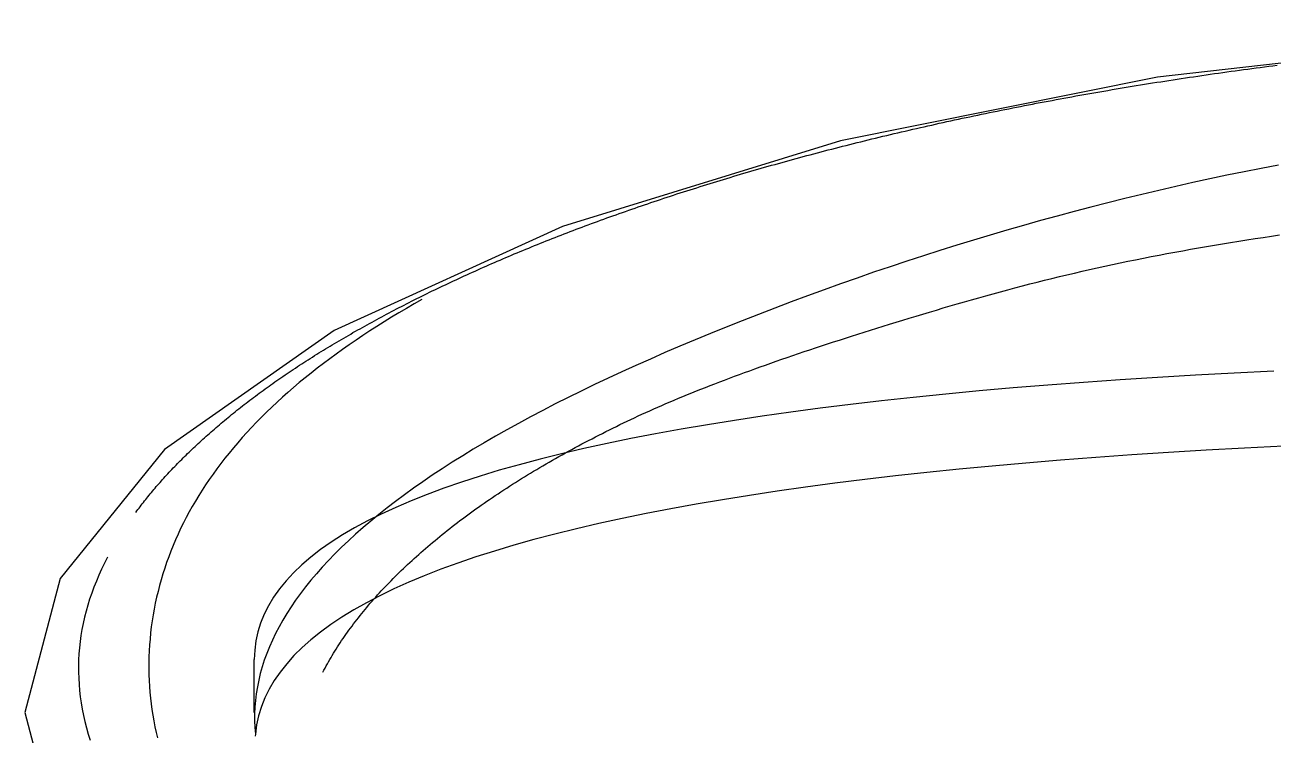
# Model space of a CAD drawing. Extents: x -120222 to -41942, y -19134 to 30932.
# Drawn here: x -81597.01 to -81591.57, y 10154.37 to 10157.46 of the extents above; entities that cross this region are included whole.
import ezdxf

# ---------------------------------------------------------------- set-up
doc = ezdxf.new("R2010")
doc.units = 0
doc.header["$LTSCALE"] = 150
doc.header["$MEASUREMENT"] = 0
doc.layers.get('0').update_dxf_attribs({"linetype": 'CONTINUOUS'})
doc.layers.add('____-568', color=7, linetype='CONTINUOUS')

# ---------------------------------------------------------------- blocks, each defined once
blk = doc.blocks.new('____-172')
at = {"color": 1, "linetype": 'Continuous'}
blk.add_line((-88031.1199, 5605.7698), (-88031.1199, 5606.0016), dxfattribs=at)
blk.add_lwpolyline([(-88021.0584, 5608.5385), (-88022.5592, 5608.7091), (-88024.1199, 5608.7667), (-88025.6806, 5608.7091), (-88027.1814, 5608.5385), (-88028.5645, 5608.2616), (-88029.7768, 5607.8889), (-88030.7717, 5607.4348), (-88031.5109, 5606.9167), (-88031.9662, 5606.3545), (-88032.1199, 5605.7698), (-88031.9662, 5605.1852), (-88031.5109, 5604.623), (-88030.7717, 5604.1048), (-88029.7768, 5603.6507), (-88028.5645, 5603.278), (-88027.1814, 5603.0011), (-88025.6806, 5602.8305), (-88024.1199, 5602.773), (-88022.5592, 5602.8305), (-88021.0584, 5603.0011)], dxfattribs=at)
at = {"color": 1, "linetype": 'Continuous', "flags": 128}
for points in [[(-88031.6363, 5606.6425), (-88031.6317, 5606.6487), (-88031.6271, 5606.655), (-88031.6225, 5606.6612), (-88031.6178, 5606.6674), (-88031.613, 5606.6736), (-88031.6082, 5606.6799), (-88031.6034, 5606.6861), (-88031.5985, 5606.6923), (-88031.5936, 5606.6986), (-88031.5886, 5606.7048), (-88031.5836, 5606.711), (-88031.5785, 5606.7173), (-88031.5734, 5606.7235), (-88031.5682, 5606.7298), (-88031.563, 5606.736), (-88031.5577, 5606.7423), (-88031.5524, 5606.7485), (-88031.5471, 5606.7547), (-88031.5417, 5606.761), (-88031.5362, 5606.7672), (-88031.5307, 5606.7735), (-88031.5252, 5606.7797), (-88031.5196, 5606.786), (-88031.5139, 5606.7922), (-88031.5082, 5606.7985), (-88031.5025, 5606.8048), (-88031.4967, 5606.811), (-88031.4909, 5606.8173), (-88031.485, 5606.8235), (-88031.4791, 5606.8298), (-88031.4731, 5606.8361), (-88031.4671, 5606.8423), (-88031.461, 5606.8486), (-88031.4549, 5606.8549), (-88031.4488, 5606.8611), (-88031.4425, 5606.8674), (-88031.4363, 5606.8737), (-88031.43, 5606.8799), (-88031.4236, 5606.8862), (-88031.4172, 5606.8925), (-88031.4108, 5606.8988), (-88031.4043, 5606.905), (-88031.3977, 5606.9113), (-88031.3912, 5606.9176), (-88031.3845, 5606.9239), (-88031.3778, 5606.9302), (-88031.3711, 5606.9364), (-88031.3643, 5606.9427), (-88031.3575, 5606.949), (-88031.3506, 5606.9553), (-88031.3437, 5606.9616), (-88031.3367, 5606.9679), (-88031.3297, 5606.9742), (-88031.3226, 5606.9805), (-88031.3155, 5606.9868), (-88031.3084, 5606.9931), (-88031.3012, 5606.9994), (-88031.2939, 5607.0057), (-88031.2866, 5607.012), (-88031.2793, 5607.0183), (-88031.2719, 5607.0246), (-88031.2644, 5607.0309), (-88031.2569, 5607.0372), (-88031.2494, 5607.0435), (-88031.2418, 5607.0498), (-88031.2342, 5607.0561), (-88031.2265, 5607.0624), (-88031.2188, 5607.0686), (-88031.2111, 5607.0749), (-88031.2033, 5607.0812), (-88031.1954, 5607.0874), (-88031.1876, 5607.0937), (-88031.1796, 5607.0999), (-88031.1717, 5607.1062), (-88031.1637, 5607.1124), (-88031.1556, 5607.1186), (-88031.1476, 5607.1248), (-88031.1394, 5607.131), (-88031.1313, 5607.1372), (-88031.123, 5607.1434), (-88031.1148, 5607.1496), (-88031.1065, 5607.1558), (-88031.0981, 5607.1619), (-88031.0898, 5607.1681), (-88031.0813, 5607.1742), (-88031.0729, 5607.1804), (-88031.0644, 5607.1865), (-88031.0558, 5607.1926), (-88031.0472, 5607.1988), (-88031.0386, 5607.2049), (-88031.0299, 5607.211), (-88031.0212, 5607.2171), (-88031.0124, 5607.2232), (-88031.0036, 5607.2293), (-88030.9948, 5607.2353), (-88030.9859, 5607.2414), (-88030.977, 5607.2475), (-88030.968, 5607.2535), (-88030.959, 5607.2596), (-88030.9499, 5607.2656), (-88030.9408, 5607.2716), (-88030.9317, 5607.2777), (-88030.9225, 5607.2837), (-88030.9133, 5607.2897), (-88030.904, 5607.2957), (-88030.8947, 5607.3017), (-88030.8854, 5607.3077), (-88030.876, 5607.3136), (-88030.8665, 5607.3196), (-88030.8571, 5607.3256), (-88030.8476, 5607.3315), (-88030.838, 5607.3375), (-88030.8284, 5607.3434), (-88030.8188, 5607.3493), (-88030.8091, 5607.3553), (-88030.7993, 5607.3612), (-88030.7896, 5607.3671), (-88030.7798, 5607.373), (-88030.7699, 5607.3789), (-88030.76, 5607.3848), (-88030.7501, 5607.3907), (-88030.7401, 5607.3965), (-88030.7301, 5607.4024), (-88030.72, 5607.4083), (-88030.7099, 5607.4141), (-88030.6997, 5607.4199), (-88030.6896, 5607.4258), (-88030.6793, 5607.4316), (-88030.6691, 5607.4374), (-88030.6587, 5607.4432), (-88030.6484, 5607.449), (-88030.638, 5607.4548), (-88030.6276, 5607.4606), (-88030.6171, 5607.4664), (-88030.6067, 5607.4721), (-88030.5961, 5607.4779), (-88030.5856, 5607.4836), (-88030.575, 5607.4893), (-88030.5643, 5607.4951), (-88030.5537, 5607.5008), (-88030.543, 5607.5065), (-88030.5322, 5607.5122), (-88030.5214, 5607.5178), (-88030.5106, 5607.5235), (-88030.4998, 5607.5292), (-88030.4889, 5607.5348), (-88030.4779, 5607.5405), (-88030.467, 5607.5461), (-88030.456, 5607.5517), (-88030.4449, 5607.5573), (-88030.4339, 5607.5629), (-88030.4228, 5607.5685), (-88030.4116, 5607.5741), (-88030.4004, 5607.5797), (-88030.3892, 5607.5853), (-88030.378, 5607.5908), (-88030.3667, 5607.5964), (-88030.3554, 5607.6019), (-88030.344, 5607.6074), (-88030.3326, 5607.6129), (-88030.3212, 5607.6185), (-88030.3097, 5607.6239), (-88030.2982, 5607.6294), (-88030.2866, 5607.6349), (-88030.2751, 5607.6404), (-88030.2634, 5607.6458), (-88030.2518, 5607.6513), (-88030.2401, 5607.6567), (-88030.2284, 5607.6622), (-88030.2166, 5607.6676), (-88030.2048, 5607.673), (-88030.193, 5607.6784), (-88030.1811, 5607.6838), (-88030.1692, 5607.6892), (-88030.1573, 5607.6945), (-88030.1453, 5607.6999), (-88030.1333, 5607.7052), (-88030.1212, 5607.7106), (-88030.1091, 5607.7159), (-88030.097, 5607.7212), (-88030.0848, 5607.7265), (-88030.0726, 5607.7318), (-88030.0604, 5607.7371), (-88030.0481, 5607.7424), (-88030.0358, 5607.7477), (-88030.0235, 5607.753), (-88030.0111, 5607.7582), (-88029.9987, 5607.7634), (-88029.9862, 5607.7687), (-88029.9737, 5607.7739), (-88029.9612, 5607.7791), (-88029.9486, 5607.7843), (-88029.936, 5607.7895), (-88029.9234, 5607.7947), (-88029.9107, 5607.7999), (-88029.898, 5607.805), (-88029.8853, 5607.8102), (-88029.8725, 5607.8153), (-88029.8597, 5607.8204), (-88029.8469, 5607.8256), (-88029.834, 5607.8307), (-88029.8211, 5607.8358), (-88029.8082, 5607.8408), (-88029.7952, 5607.8459), (-88029.7822, 5607.851), (-88029.7692, 5607.856), (-88029.7561, 5607.861), (-88029.743, 5607.8661), (-88029.7299, 5607.8711), (-88029.7167, 5607.8761), (-88029.7035, 5607.8811), (-88029.6902, 5607.886), (-88029.677, 5607.891), (-88029.6637, 5607.896), (-88029.6503, 5607.9009), (-88029.6369, 5607.9058), (-88029.6235, 5607.9108), (-88029.6101, 5607.9157), (-88029.5966, 5607.9206), (-88029.5831, 5607.9255), (-88029.5695, 5607.9303), (-88029.556, 5607.9352), (-88029.5423, 5607.94), (-88029.5287, 5607.9449), (-88029.515, 5607.9497), (-88029.5013, 5607.9545), (-88029.4875, 5607.9593), (-88029.4738, 5607.9641), (-88029.4599, 5607.9689), (-88029.4461, 5607.9737), (-88029.4322, 5607.9785), (-88029.4183, 5607.9832), (-88029.4043, 5607.9879), (-88029.3903, 5607.9927), (-88029.3763, 5607.9974), (-88029.3623, 5608.0021), (-88029.3482, 5608.0068), (-88029.334, 5608.0115), (-88029.3199, 5608.0161), (-88029.3057, 5608.0208), (-88029.2915, 5608.0254), (-88029.2772, 5608.0301), (-88029.2629, 5608.0347), (-88029.2486, 5608.0393), (-88029.2342, 5608.0439), (-88029.2198, 5608.0485), (-88029.2054, 5608.0531), (-88029.1909, 5608.0576), (-88029.1764, 5608.0622), (-88029.1619, 5608.0667), (-88029.1473, 5608.0713), (-88029.1327, 5608.0758), (-88029.1181, 5608.0803), (-88029.1034, 5608.0848), (-88029.0887, 5608.0893), (-88029.074, 5608.0938), (-88029.0592, 5608.0982), (-88029.0444, 5608.1027), (-88029.0296, 5608.1071), (-88029.0147, 5608.1115), (-88028.9998, 5608.1159), (-88028.9849, 5608.1203), (-88028.97, 5608.1247), (-88028.955, 5608.1291), (-88028.94, 5608.1334), (-88028.9249, 5608.1378), (-88028.9098, 5608.1421), (-88028.8947, 5608.1464), (-88028.8796, 5608.1507), (-88028.8644, 5608.155), (-88028.8492, 5608.1593), (-88028.834, 5608.1636), (-88028.8187, 5608.1678), (-88028.8034, 5608.1721), (-88028.7881, 5608.1763), (-88028.7727, 5608.1805), (-88028.7574, 5608.1847), (-88028.7419, 5608.1889), (-88028.7265, 5608.193), (-88028.711, 5608.1972), (-88028.6955, 5608.2014), (-88028.68, 5608.2055), (-88028.6644, 5608.2096), (-88028.6488, 5608.2137), (-88028.6331, 5608.2178), (-88028.6175, 5608.2219), (-88028.6018, 5608.2259), (-88028.586, 5608.23), (-88028.5703, 5608.234), (-88028.5545, 5608.2381), (-88028.5387, 5608.2421), (-88028.5228, 5608.2461), (-88028.5069, 5608.2501), (-88028.491, 5608.254), (-88028.4751, 5608.258), (-88028.4591, 5608.2619), (-88028.4431, 5608.2659), (-88028.4271, 5608.2698), (-88028.411, 5608.2737), (-88028.3949, 5608.2776), (-88028.3788, 5608.2815), (-88028.3626, 5608.2853), (-88028.3464, 5608.2892), (-88028.3302, 5608.293), (-88028.3139, 5608.2968), (-88028.2976, 5608.3007), (-88028.2813, 5608.3045), (-88028.265, 5608.3082), (-88028.2486, 5608.312), (-88028.2322, 5608.3158), (-88028.2157, 5608.3195), (-88028.1993, 5608.3233), (-88028.1828, 5608.327), (-88028.1662, 5608.3307), (-88028.1497, 5608.3344), (-88028.1331, 5608.3381), (-88028.1164, 5608.3417), (-88028.0998, 5608.3454), (-88028.0831, 5608.349), (-88028.0664, 5608.3526), (-88028.0496, 5608.3563), (-88028.0329, 5608.3599), (-88028.0161, 5608.3634), (-88027.9993, 5608.367), (-88027.9824, 5608.3706), (-88027.9656, 5608.3741), (-88027.9487, 5608.3776), (-88027.9318, 5608.3811), (-88027.9149, 5608.3846), (-88027.8979, 5608.3881), (-88027.881, 5608.3915), (-88027.864, 5608.395), (-88027.847, 5608.3984), (-88027.83, 5608.4018), (-88027.8129, 5608.4052), (-88027.7959, 5608.4085), (-88027.7788, 5608.4119), (-88027.7617, 5608.4152), (-88027.7446, 5608.4186), (-88027.7274, 5608.4219), (-88027.7102, 5608.4252), (-88027.693, 5608.4285), (-88027.6758, 5608.4317), (-88027.6586, 5608.435), (-88027.6413, 5608.4382), (-88027.6241, 5608.4414), (-88027.6068, 5608.4446), (-88027.5895, 5608.4478), (-88027.5721, 5608.451), (-88027.5548, 5608.4541), (-88027.5374, 5608.4573), (-88027.52, 5608.4604), (-88027.5025, 5608.4635), (-88027.4851, 5608.4666), (-88027.4676, 5608.4696), (-88027.4501, 5608.4727), (-88027.4326, 5608.4757), (-88027.4151, 5608.4788), (-88027.3976, 5608.4818), (-88027.38, 5608.4848), (-88027.3624, 5608.4878), (-88027.3448, 5608.4907), (-88027.3271, 5608.4937), (-88027.3095, 5608.4966), (-88027.2918, 5608.4995), (-88027.2741, 5608.5024), (-88027.2564, 5608.5053), (-88027.2386, 5608.5082), (-88027.2209, 5608.511), (-88027.2031, 5608.5138), (-88027.1853, 5608.5167), (-88027.1675, 5608.5195), (-88027.1496, 5608.5223), (-88027.1317, 5608.525), (-88027.1138, 5608.5278), (-88027.0959, 5608.5305), (-88027.078, 5608.5332), (-88027.06, 5608.5359), (-88027.0421, 5608.5386), (-88027.0241, 5608.5413), (-88027.0061, 5608.544), (-88026.988, 5608.5466), (-88026.97, 5608.5493), (-88026.9519, 5608.5519), (-88026.9338, 5608.5545), (-88026.9157, 5608.557), (-88026.8975, 5608.5596), (-88026.8794, 5608.5621), (-88026.8612, 5608.5647), (-88026.843, 5608.5672), (-88026.8248, 5608.5697), (-88026.8066, 5608.5722), (-88026.7884, 5608.5746), (-88026.7701, 5608.5771), (-88026.7519, 5608.5795), (-88026.7336, 5608.5819), (-88026.7153, 5608.5843), (-88026.697, 5608.5867), (-88026.6786, 5608.589), (-88026.6603, 5608.5914)], [(-88026.6547, 5608.1564), (-88026.7296, 5608.1419), (-88026.8044, 5608.1269), (-88026.879, 5608.1116), (-88026.9535, 5608.0958), (-88027.0279, 5608.0795), (-88027.1022, 5608.0629), (-88027.1764, 5608.0458), (-88027.2504, 5608.0282), (-88027.3244, 5608.0103), (-88027.3982, 5607.9919), (-88027.4719, 5607.973), (-88027.5455, 5607.9538), (-88027.619, 5607.9341), (-88027.6923, 5607.914), (-88027.7656, 5607.8934), (-88027.8387, 5607.8724), (-88027.9117, 5607.851), (-88027.9847, 5607.8291), (-88028.0574, 5607.8068), (-88028.1301, 5607.7841), (-88028.2027, 5607.7609), (-88028.2751, 5607.7374), (-88028.3475, 5607.7133), (-88028.4197, 5607.6889), (-88028.4918, 5607.664), (-88028.5638, 5607.6387), (-88028.6356, 5607.6129), (-88028.7074, 5607.5867), (-88028.7791, 5607.5601), (-88028.8506, 5607.533), (-88028.922, 5607.5056), (-88028.9928, 5607.4778), (-88029.0624, 5607.4501), (-88029.1308, 5607.4223), (-88029.1981, 5607.3945), (-88029.2643, 5607.3667), (-88029.3293, 5607.3388), (-88029.3931, 5607.311), (-88029.4558, 5607.2831), (-88029.5173, 5607.2551), (-88029.5776, 5607.2272), (-88029.6368, 5607.1992), (-88029.6948, 5607.1711), (-88029.7517, 5607.1431), (-88029.8074, 5607.115), (-88029.862, 5607.0869), (-88029.9154, 5607.0588), (-88029.9676, 5607.0306), (-88030.0187, 5607.0024), (-88030.0686, 5606.9742), (-88030.1173, 5606.946), (-88030.1649, 5606.9177), (-88030.2114, 5606.8894), (-88030.2567, 5606.8611), (-88030.3008, 5606.8328), (-88030.3438, 5606.8044), (-88030.3856, 5606.776), (-88030.4262, 5606.7475), (-88030.4657, 5606.7191), (-88030.504, 5606.6906), (-88030.5412, 5606.6621), (-88030.5772, 5606.6335), (-88030.6121, 5606.605), (-88030.6458, 5606.5764), (-88030.6783, 5606.5477), (-88030.7097, 5606.5191), (-88030.7399, 5606.4904), (-88030.7689, 5606.4617), (-88030.7968, 5606.433), (-88030.8236, 5606.4042), (-88030.8492, 5606.3754), (-88030.8736, 5606.3466), (-88030.8968, 5606.3177), (-88030.9189, 5606.2889), (-88030.9399, 5606.26), (-88030.9597, 5606.231), (-88030.9783, 5606.2021), (-88030.9958, 5606.1731), (-88031.0121, 5606.1441), (-88031.0272, 5606.115), (-88031.0412, 5606.086), (-88031.0541, 5606.0569), (-88031.0657, 5606.0278), (-88031.0763, 5605.9986), (-88031.0856, 5605.9694), (-88031.0938, 5605.9402), (-88031.1008, 5605.911), (-88031.1067, 5605.8817), (-88031.1115, 5605.8525), (-88031.115, 5605.8231), (-88031.1174, 5605.7938), (-88031.1187, 5605.7644), (-88031.1187, 5605.735), (-88031.1177, 5605.7056), (-88031.1154, 5605.6762), (-88031.1154, 5605.6762)], [(-88030.821, 5605.9456), (-88030.8162, 5605.9548), (-88030.8112, 5605.9641), (-88030.8062, 5605.9733), (-88030.8011, 5605.9826), (-88030.7959, 5605.9918), (-88030.7906, 5606.001), (-88030.7852, 5606.0103), (-88030.7797, 5606.0195), (-88030.7742, 5606.0287), (-88030.7685, 5606.0379), (-88030.7628, 5606.047), (-88030.757, 5606.0562), (-88030.7511, 5606.0654), (-88030.7451, 5606.0745), (-88030.739, 5606.0837), (-88030.7328, 5606.0928), (-88030.7265, 5606.1019), (-88030.7202, 5606.1111), (-88030.7137, 5606.1202), (-88030.7072, 5606.1293), (-88030.7006, 5606.1384), (-88030.6938, 5606.1474), (-88030.687, 5606.1565), (-88030.6802, 5606.1656), (-88030.6732, 5606.1746), (-88030.6661, 5606.1837), (-88030.659, 5606.1927), (-88030.6517, 5606.2017), (-88030.6444, 5606.2107), (-88030.637, 5606.2198), (-88030.6295, 5606.2288), (-88030.6219, 5606.2377), (-88030.6142, 5606.2467), (-88030.6064, 5606.2557), (-88030.5985, 5606.2647), (-88030.5906, 5606.2736), (-88030.5825, 5606.2826), (-88030.5744, 5606.2915), (-88030.5662, 5606.3004), (-88030.5579, 5606.3093), (-88030.5495, 5606.3182), (-88030.541, 5606.3271), (-88030.5324, 5606.336), (-88030.5238, 5606.3449), (-88030.515, 5606.3538), (-88030.5062, 5606.3626), (-88030.4972, 5606.3715), (-88030.4882, 5606.3803), (-88030.4791, 5606.3892), (-88030.4699, 5606.398), (-88030.4607, 5606.4068), (-88030.4513, 5606.4156), (-88030.4418, 5606.4244), (-88030.4323, 5606.4332), (-88030.4226, 5606.442), (-88030.4129, 5606.4508), (-88030.4031, 5606.4595), (-88030.3932, 5606.4683), (-88030.3832, 5606.477), (-88030.3731, 5606.4858), (-88030.363, 5606.4945), (-88030.3527, 5606.5032), (-88030.3424, 5606.5119), (-88030.3319, 5606.5206), (-88030.3214, 5606.5293), (-88030.3108, 5606.538), (-88030.3001, 5606.5466), (-88030.2894, 5606.5553), (-88030.2785, 5606.5639), (-88030.2676, 5606.5725), (-88030.2566, 5606.581), (-88030.2455, 5606.5896), (-88030.2343, 5606.5981), (-88030.2231, 5606.6067), (-88030.2117, 5606.6152), (-88030.2003, 5606.6237), (-88030.1888, 5606.6321), (-88030.1772, 5606.6406), (-88030.1656, 5606.649), (-88030.1538, 5606.6574), (-88030.142, 5606.6658), (-88030.1301, 5606.6742), (-88030.1181, 5606.6826), (-88030.106, 5606.6909), (-88030.0939, 5606.6992), (-88030.0817, 5606.7075), (-88030.0694, 5606.7158), (-88030.057, 5606.7241), (-88030.0445, 5606.7324), (-88030.0319, 5606.7406), (-88030.0193, 5606.7488), (-88030.0066, 5606.757), (-88029.9938, 5606.7652), (-88029.9809, 5606.7733), (-88029.9679, 5606.7815), (-88029.9549, 5606.7896), (-88029.9417, 5606.7977), (-88029.9285, 5606.8058), (-88029.9152, 5606.8139), (-88029.9019, 5606.8219), (-88029.8884, 5606.83), (-88029.8749, 5606.838), (-88029.8613, 5606.846), (-88029.8476, 5606.854), (-88029.8338, 5606.8619), (-88029.8199, 5606.8699), (-88029.806, 5606.8778), (-88029.792, 5606.8857), (-88029.7778, 5606.8936), (-88029.7637, 5606.9015), (-88029.7494, 5606.9093), (-88029.735, 5606.9172), (-88029.7206, 5606.925), (-88029.7061, 5606.9328), (-88029.6915, 5606.9406), (-88029.6768, 5606.9483), (-88029.6621, 5606.9561), (-88029.6472, 5606.9638), (-88029.6323, 5606.9715), (-88029.6173, 5606.9792), (-88029.6022, 5606.9869), (-88029.587, 5606.9945), (-88029.5718, 5607.0022), (-88029.5565, 5607.0098), (-88029.5411, 5607.0174), (-88029.5256, 5607.025), (-88029.51, 5607.0326), (-88029.4943, 5607.0401), (-88029.4785, 5607.0477), (-88029.4625, 5607.0552), (-88029.4462, 5607.0628), (-88029.4296, 5607.0704), (-88029.4128, 5607.0781), (-88029.3958, 5607.0857), (-88029.3785, 5607.0934), (-88029.361, 5607.1011), (-88029.3432, 5607.1089), (-88029.3252, 5607.1166), (-88029.307, 5607.1244), (-88029.2885, 5607.1322), (-88029.2698, 5607.14), (-88029.2508, 5607.1479), (-88029.2316, 5607.1557), (-88029.2121, 5607.1636), (-88029.1924, 5607.1716), (-88029.1725, 5607.1795), (-88029.1523, 5607.1875), (-88029.1319, 5607.1954), (-88029.1112, 5607.2034), (-88029.0903, 5607.2115), (-88029.0691, 5607.2195), (-88029.0477, 5607.2276), (-88029.0261, 5607.2357), (-88029.0042, 5607.2438), (-88028.9821, 5607.252), (-88028.9597, 5607.2601), (-88028.9371, 5607.2683), (-88028.9142, 5607.2765), (-88028.8911, 5607.2847), (-88028.8678, 5607.293), (-88028.8442, 5607.3013), (-88028.8204, 5607.3096), (-88028.7963, 5607.3179), (-88028.772, 5607.3263), (-88028.7474, 5607.3346), (-88028.7226, 5607.343), (-88028.6976, 5607.3514), (-88028.6723, 5607.3599), (-88028.6468, 5607.3683), (-88028.621, 5607.3768), (-88028.595, 5607.3853), (-88028.5687, 5607.3938), (-88028.5422, 5607.4024), (-88028.5155, 5607.411), (-88028.4885, 5607.4196), (-88028.4613, 5607.4282), (-88028.4338, 5607.4368), (-88028.4061, 5607.4455), (-88028.3781, 5607.4542), (-88028.3499, 5607.4629), (-88028.3215, 5607.4716), (-88028.2928, 5607.4804), (-88028.2639, 5607.4892), (-88028.2347, 5607.498), (-88028.2053, 5607.5068), (-88028.1756, 5607.5156), (-88028.1457, 5607.5245), (-88028.1156, 5607.5334), (-88028.0852, 5607.5423), (-88028.0546, 5607.5513), (-88028.0237, 5607.5602), (-88027.9926, 5607.5692), (-88027.9613, 5607.5781), (-88027.9299, 5607.587), (-88027.8984, 5607.5957), (-88027.8667, 5607.6044), (-88027.835, 5607.613), (-88027.8031, 5607.6214), (-88027.7711, 5607.6298), (-88027.739, 5607.6381), (-88027.7067, 5607.6462), (-88027.6744, 5607.6543), (-88027.6419, 5607.6623), (-88027.6093, 5607.6702), (-88027.5766, 5607.6779), (-88027.5438, 5607.6856), (-88027.5109, 5607.6932), (-88027.4778, 5607.7007), (-88027.4447, 5607.7081), (-88027.4114, 5607.7154), (-88027.378, 5607.7226), (-88027.3444, 5607.7297), (-88027.3108, 5607.7367), (-88027.277, 5607.7436), (-88027.2432, 5607.7504), (-88027.2092, 5607.7572), (-88027.1751, 5607.7638), (-88027.1408, 5607.7703), (-88027.1065, 5607.7767), (-88027.072, 5607.7831), (-88027.0374, 5607.7893), (-88027.0027, 5607.7954), (-88026.9679, 5607.8015), (-88026.933, 5607.8074), (-88026.8979, 5607.8133), (-88026.8628, 5607.819), (-88026.8275, 5607.8247), (-88026.7921, 5607.8302), (-88026.7565, 5607.8357), (-88026.7209, 5607.841), (-88026.6852, 5607.8463), (-88026.6493, 5607.8515)], [(-88030.3896, 5607.5699), (-88030.4234, 5607.5508), (-88030.4568, 5607.5315), (-88030.4896, 5607.5121), (-88030.5219, 5607.4926), (-88030.5538, 5607.473), (-88030.5852, 5607.4533), (-88030.616, 5607.4335), (-88030.6464, 5607.4135), (-88030.6764, 5607.3935), (-88030.7058, 5607.3733), (-88030.7347, 5607.353), (-88030.7632, 5607.3326), (-88030.7911, 5607.3121), (-88030.8186, 5607.2915), (-88030.8456, 5607.2708), (-88030.8721, 5607.2499), (-88030.8981, 5607.229), (-88030.9237, 5607.2079), (-88030.9487, 5607.1867), (-88030.9733, 5607.1654), (-88030.9973, 5607.144), (-88031.0209, 5607.1225), (-88031.044, 5607.1008), (-88031.0666, 5607.0791), (-88031.0887, 5607.0572), (-88031.1104, 5607.0353), (-88031.1315, 5607.0132), (-88031.1522, 5606.991), (-88031.1724, 5606.9687), (-88031.1921, 5606.9463), (-88031.2113, 5606.9237), (-88031.23, 5606.9011), (-88031.2482, 5606.8783), (-88031.266, 5606.8555), (-88031.2832, 5606.8325), (-88031.3, 5606.8094), (-88031.3163, 5606.7862), (-88031.3321, 5606.7629), (-88031.3474, 5606.7394), (-88031.3622, 5606.7159), (-88031.3766, 5606.6922), (-88031.3904, 5606.6685), (-88031.4038, 5606.6446), (-88031.4167, 5606.6206), (-88031.4291, 5606.5965), (-88031.441, 5606.5723), (-88031.4524, 5606.5479), (-88031.4633, 5606.5235), (-88031.4738, 5606.4989), (-88031.4837, 5606.4743), (-88031.4932, 5606.4495), (-88031.5022, 5606.4246), (-88031.5107, 5606.3996), (-88031.5187, 5606.3745), (-88031.5262, 5606.3492), (-88031.5333, 5606.3239), (-88031.5398, 5606.2984), (-88031.5459, 5606.2728), (-88031.5515, 5606.2472), (-88031.5566, 5606.2214), (-88031.5612, 5606.1955), (-88031.5653, 5606.1694), (-88031.5689, 5606.1433), (-88031.5721, 5606.1171), (-88031.5747, 5606.0908), (-88031.5769, 5606.0647), (-88031.5785, 5606.0386), (-88031.5796, 5606.0126), (-88031.5802, 5605.9868), (-88031.5803, 5605.961), (-88031.5799, 5605.9353), (-88031.579, 5605.9098), (-88031.5776, 5605.8843), (-88031.5756, 5605.8589), (-88031.5732, 5605.8336), (-88031.5702, 5605.8084), (-88031.5667, 5605.7834), (-88031.5628, 5605.7584), (-88031.5583, 5605.7335), (-88031.5533, 5605.7087), (-88031.5478, 5605.684), (-88031.5418, 5605.6594)], [(-88026.6748, 5607.2586), (-88026.8474, 5607.25), (-88027.0166, 5607.2407), (-88027.1824, 5607.2308), (-88027.3448, 5607.2202), (-88027.5037, 5607.209), (-88027.6592, 5607.1972), (-88027.8113, 5607.1847), (-88027.96, 5607.1716), (-88028.1053, 5607.1578), (-88028.2471, 5607.1434), (-88028.3855, 5607.1283), (-88028.5205, 5607.1127), (-88028.6521, 5607.0963), (-88028.7803, 5607.0794), (-88028.9051, 5607.0618), (-88029.0264, 5607.0435), (-88029.1443, 5607.0246), (-88029.2588, 5607.0051), (-88029.3699, 5606.9849), (-88029.4776, 5606.9641), (-88029.5818, 5606.9427), (-88029.6827, 5606.9206), (-88029.7801, 5606.8979), (-88029.8741, 5606.8745), (-88029.9646, 5606.8505), (-88030.0518, 5606.8259), (-88030.1355, 5606.8006), (-88030.2159, 5606.7746), (-88030.2928, 5606.7481), (-88030.3662, 5606.7209), (-88030.4363, 5606.693), (-88030.503, 5606.6645), (-88030.5662, 5606.6354), (-88030.626, 5606.6056), (-88030.6824, 5606.5752), (-88030.7354, 5606.5442), (-88030.7849, 5606.5125), (-88030.8311, 5606.4802), (-88030.8738, 5606.4472), (-88030.9131, 5606.4136), (-88030.949, 5606.3793), (-88030.9815, 5606.3444), (-88031.0105, 5606.3089), (-88031.0362, 5606.2727), (-88031.0584, 5606.2359), (-88031.0772, 5606.1985), (-88031.0926, 5606.1604), (-88031.1045, 5606.1216), (-88031.1131, 5606.0823), (-88031.1182, 5606.0423), (-88031.1199, 5606.0016), (-88031.1199, 5606.0016)], [(-88026.6328, 5606.9316), (-88026.803, 5606.9229), (-88026.97, 5606.9137), (-88027.1336, 5606.9038), (-88027.294, 5606.8932), (-88027.451, 5606.882), (-88027.6048, 5606.8702), (-88027.7553, 5606.8577), (-88027.9025, 5606.8446), (-88028.0464, 5606.8309), (-88028.187, 5606.8165), (-88028.3243, 5606.8015), (-88028.4583, 5606.7858), (-88028.589, 5606.7695), (-88028.7164, 5606.7526), (-88028.8405, 5606.735), (-88028.9614, 5606.7167), (-88029.0789, 5606.6979), (-88029.1931, 5606.6784), (-88029.3041, 5606.6582), (-88029.4118, 5606.6375), (-88029.5161, 5606.616), (-88029.6172, 5606.594), (-88029.715, 5606.5713), (-88029.8095, 5606.548), (-88029.9006, 5606.524), (-88029.9885, 5606.4994), (-88030.0731, 5606.4741), (-88030.1544, 5606.4482), (-88030.2325, 5606.4217), (-88030.3072, 5606.3945), (-88030.3786, 5606.3667), (-88030.4467, 5606.3382), (-88030.5116, 5606.3091), (-88030.5731, 5606.2794), (-88030.6314, 5606.249), (-88030.6863, 5606.218), (-88030.738, 5606.1864), (-88030.7864, 5606.1541), (-88030.8314, 5606.1212), (-88030.8732, 5606.0876), (-88030.9117, 5606.0534), (-88030.9469, 5606.0185), (-88030.9788, 5605.9831), (-88031.0074, 5605.9469), (-88031.0327, 5605.9102), (-88031.0548, 5605.8728), (-88031.0735, 5605.8347), (-88031.0889, 5605.796), (-88031.101, 5605.7567), (-88031.1099, 5605.7168), (-88031.1154, 5605.6762), (-88031.1154, 5605.6762)], [(-88031.7593, 5606.4471), (-88031.7728, 5606.4211), (-88031.7855, 5606.3951), (-88031.7975, 5606.369), (-88031.8087, 5606.3429), (-88031.8192, 5606.3168), (-88031.8289, 5606.2906), (-88031.8378, 5606.2643), (-88031.846, 5606.2381), (-88031.8535, 5606.2118), (-88031.8602, 5606.1854), (-88031.8661, 5606.159), (-88031.8713, 5606.1326), (-88031.8757, 5606.1061), (-88031.8794, 5606.0796), (-88031.8824, 5606.053), (-88031.8845, 5606.0264), (-88031.886, 5605.9997), (-88031.8866, 5605.973), (-88031.8866, 5605.9463), (-88031.8857, 5605.9195), (-88031.8841, 5605.8927), (-88031.8818, 5605.8659), (-88031.8787, 5605.839), (-88031.8749, 5605.812), (-88031.8703, 5605.785), (-88031.8649, 5605.758), (-88031.8588, 5605.731), (-88031.852, 5605.7038), (-88031.8444, 5605.6767), (-88031.836, 5605.6495)], [(-88031.1154, 5605.6762), (-88031.1162, 5605.668)]]:
    blk.add_lwpolyline(points, dxfattribs=at)
blk = doc.blocks.new('____-186')
at = {"color": 1}
blk.add_blockref('____-172', (0, 0), dxfattribs=at)

msp = doc.modelspace()

# ---------------------------------------------------------------- block references
at = {"layer": '____-568', "color": 0}
msp.add_blockref('____-186', (6435.10495, 4548.69799), dxfattribs=at)

doc.saveas('drawing.dxf')
